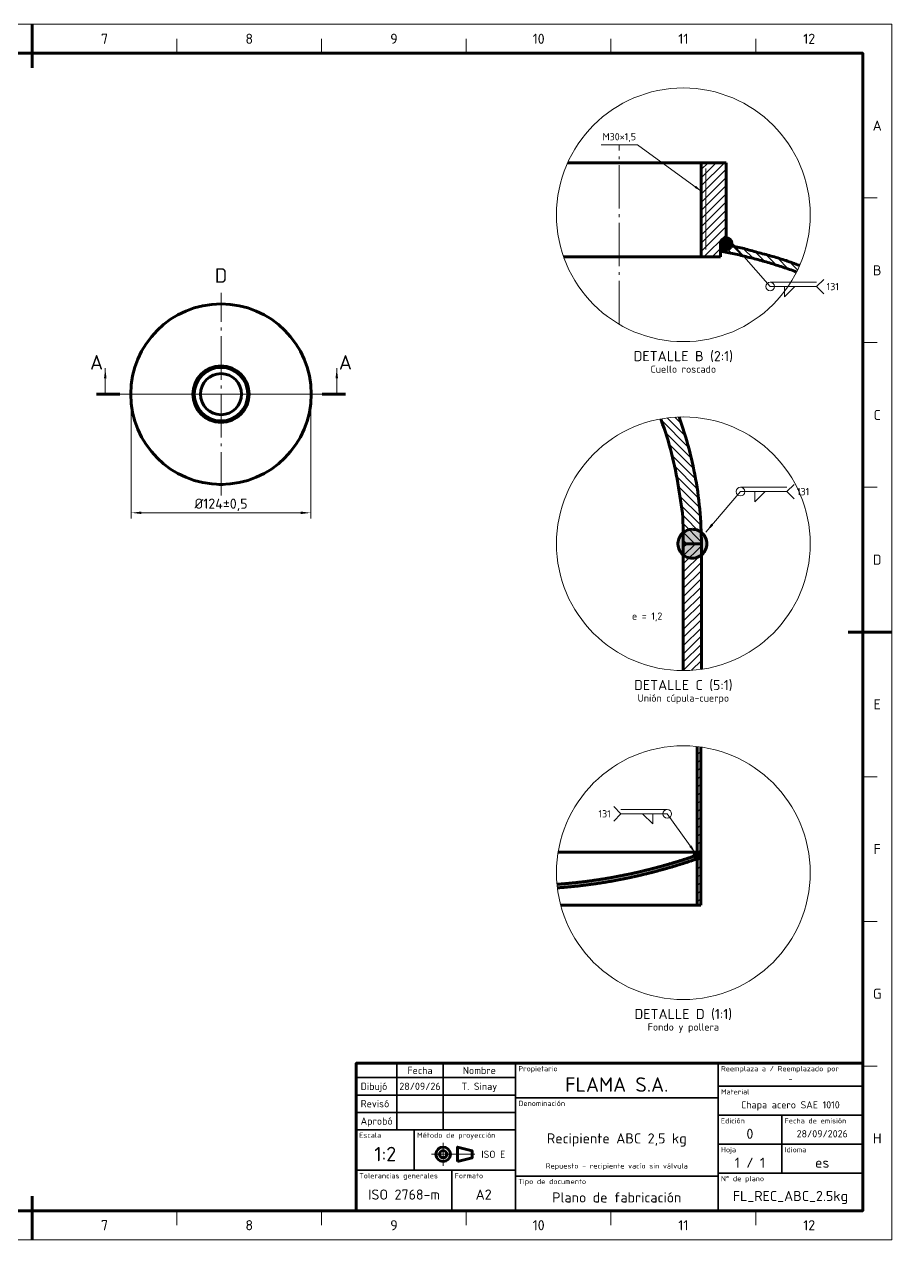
# Model space of a CAD drawing. Header units: millimetres. Extents: x 0 to 594, y 0 to 420.
# Drawn here: x 294.3 to 594, y 0 to 420 of the extents above; entities that cross this region are included whole.
import ezdxf
from ezdxf.enums import TextEntityAlignment as Align

# ---------------------------------------------------------------- set-up
doc = ezdxf.new("R2010")
doc.units = ezdxf.units.MM
doc.linetypes.add('IRAM-F-TRAZO-PUNTO', pattern=[20, 15, -2, 1, -2])
for name, color, linetype, lineweight in [('01-VISIBLE', 7, 'CONTINUOUS', 70), ('03-EJE', 1, 'IRAM-F-TRAZO-PUNTO', 18), ('04-COTA', 3, 'CONTINUOUS', 18), ('05-RAYADO', 8, 'CONTINUOUS', 18), ('06-TEXTO', 7, 'CONTINUOUS', 25), ('07-RECUADRO', 7, 'CONTINUOUS', 70), ('08-FINA', 5, 'CONTINUOUS', 18), ('10-ROTULO', 7, 'CONTINUOUS', 35), ('11-TEXTO-ROTULO', 7, 'CONTINUOUS', 25), ('12-SOLDADURA', 6, 'CONTINUOUS', 18)]:
    doc.layers.add(name, color=color, linetype=linetype, lineweight=lineweight)
doc.styles.add('ISO3098', font='isocpeur.ttf')
doc.dimstyles.new('FLAMA-IRAM', dxfattribs={"dimtxt": 3.5, "dimasz": 3.5, "dimexe": 2, "dimexo": 1.5, "dimgap": 1, "dimtad": 1, "dimdec": 1, "dimtxsty": 'ISO3098', "dimblk": 'IRAM_FLECHA', "dimblk1": 'IRAM_FLECHA', "dimblk2": 'IRAM_FLECHA', "dimcen": 2.5, "dimclrd": 3, "dimclre": 3, "dimclrt": 3, "dimazin": 3, "dimtfac": 1, "dimtmove": 0, "dimatfit": 3, "dimlwd": 18, "dimlwe": 18})

# ---------------------------------------------------------------- blocks, each defined once
blk = doc.blocks.new('IRAM_FLECHA')
blk.add_solid([(0, 0), (-1, 0.125), (-1, -0.125)])

msp = doc.modelspace()

# ---------------------------------------------------------------- hatches: boundary and pattern name
at = {"layer": '05-RAYADO'}
h = msp.add_hatch(dxfattribs=at)
h.set_pattern_fill('ANSI31', scale=0.62992)
h.paths.add_polyline_path([(534.82, 344.167), (534.82, 339.636), (528.176, 339.636), (528.176, 372.167), (536.8, 372.167), (536.8, 344.167)])
h = msp.add_hatch(color=7, dxfattribs=at)
h.dxf.hatch_style = 1
h.paths.add_polyline_path([(538.759, 343.764), (538.638, 343.378), (538.442, 343.024), (538.178, 342.717), (537.858, 342.469), (537.495, 342.291), (537.103, 342.19), (536.699, 342.169), (536.299, 342.231), (535.919, 342.371), (535.576, 342.585), (535.282, 342.864), (535.051, 343.196), (534.892, 343.568), (534.81, 343.964), (534.81, 344.369), (534.892, 344.765), (535.051, 345.137), (535.282, 345.469), (535.576, 345.748), (535.919, 345.962), (536.299, 346.103), (536.699, 346.164), (537.103, 346.144), (537.495, 346.042), (537.858, 345.864), (538.178, 345.616), (538.442, 345.309), (538.638, 344.955), (538.759, 344.569), (538.8, 344.167)])
h = msp.add_hatch(dxfattribs=at)
h.set_pattern_fill('ANSI31', scale=0.62992, angle=90)
h.paths.add_polyline_path([(535.194, 344.093), (535.588, 344.019), (535.981, 343.945), (536.375, 343.87), (536.769, 343.796), (537.162, 343.721), (537.556, 343.646), (537.949, 343.571), (538.343, 343.495), (538.736, 343.419), (539.13, 343.343), (539.523, 343.266), (539.916, 343.188), (540.309, 343.11), (540.701, 343.03), (541.094, 342.95), (541.486, 342.867), (541.877, 342.781), (542.268, 342.692), (542.657, 342.597), (543.044, 342.493), (543.428, 342.378), (543.811, 342.259), (544.194, 342.144), (544.579, 342.033), (544.965, 341.926), (545.352, 341.82), (545.738, 341.715), (546.125, 341.611), (546.512, 341.507), (546.899, 341.404), (547.287, 341.301), (547.674, 341.197), (548.061, 341.094), (548.448, 340.99), (548.835, 340.886), (549.222, 340.782), (549.608, 340.678), (549.995, 340.573), (550.382, 340.468), (550.768, 340.362), (551.154, 340.255), (551.54, 340.148), (551.926, 340.04), (552.312, 339.931), (552.697, 339.821), (553.082, 339.71), (553.467, 339.598), (553.851, 339.485), (554.235, 339.37), (554.618, 339.254), (555.001, 339.136), (555.384, 339.017), (555.766, 338.897), (556.148, 338.775), (556.529, 338.652), (556.91, 338.528), (557.29, 338.402), (557.67, 338.274), (558.05, 338.146), (558.429, 338.015), (558.807, 337.884), (559.185, 337.751), (559.563, 337.617), (559.94, 337.482), (560.317, 337.345), (560.693, 337.208), (561.069, 337.07), (561.444, 336.93), (561.82, 336.79), (562.18, 336.654), (562.073, 336.404), (561.625, 335.426), (561.153, 334.459), (561.131, 334.417), (561.074, 334.438), (560.697, 334.576), (560.32, 334.713), (559.943, 334.849), (559.565, 334.984), (559.187, 335.118), (558.809, 335.251), (558.43, 335.383), (558.051, 335.514), (557.671, 335.644), (557.292, 335.773), (556.911, 335.901), (556.531, 336.028), (556.15, 336.154), (555.769, 336.279), (555.388, 336.403), (555.006, 336.526), (554.624, 336.648), (554.242, 336.769), (553.859, 336.89), (553.476, 337.009), (553.093, 337.127), (552.709, 337.245), (552.326, 337.361), (551.942, 337.476), (551.557, 337.591), (551.173, 337.704), (550.788, 337.817), (550.402, 337.928), (550.017, 338.039), (549.631, 338.149), (549.245, 338.258), (548.859, 338.366), (548.472, 338.472), (548.085, 338.578), (547.698, 338.683), (547.311, 338.788), (546.923, 338.891), (546.536, 338.993), (546.148, 339.094), (545.759, 339.195), (545.371, 339.294), (544.982, 339.393), (544.593, 339.49), (544.204, 339.587), (543.814, 339.683), (543.425, 339.778), (543.035, 339.872), (542.645, 339.965), (542.254, 340.057), (541.864, 340.148), (541.473, 340.238), (541.082, 340.328), (540.691, 340.416), (540.299, 340.504), (539.908, 340.591), (539.516, 340.676), (539.124, 340.761), (538.732, 340.845), (538.339, 340.928), (537.947, 341.011), (537.554, 341.092), (537.161, 341.172), (536.768, 341.252), (536.375, 341.331), (535.981, 341.408), (535.588, 341.485), (535.194, 341.561), (534.8, 341.636), (534.8, 344.167)])
h = msp.add_hatch(dxfattribs=at)
h.set_pattern_fill('ANSI31', scale=0.62992, angle=90)
h.paths.add_polyline_path([(520.739, 283.714), (521.068, 282.767), (521.39, 281.819), (521.705, 280.868), (522.014, 279.915), (522.316, 278.96), (522.61, 278.003), (522.897, 277.043), (523.178, 276.082), (523.451, 275.118), (523.717, 274.152), (523.976, 273.185), (524.227, 272.215), (524.471, 271.244), (524.708, 270.27), (524.937, 269.295), (525.159, 268.319), (525.373, 267.34), (525.58, 266.36), (525.78, 265.378), (525.972, 264.395), (526.156, 263.411), (526.333, 262.425), (526.502, 261.438), (526.664, 260.449), (526.818, 259.459), (526.964, 258.468), (527.102, 257.476), (527.233, 256.483), (527.356, 255.489), (527.471, 254.494), (527.578, 253.498), (527.678, 252.502), (527.769, 251.504), (527.853, 250.506), (527.928, 249.507), (527.996, 248.508), (528.056, 247.508), (528.107, 246.508), (528.151, 245.507), (528.187, 244.506), (528.214, 243.505), (528.234, 242.503), (528.246, 241.502), (528.25, 240.5), (522, 240.5), (521.998, 241.503), (521.993, 242.505), (521.984, 243.508), (521.97, 244.511), (521.95, 245.513), (521.923, 246.515), (521.886, 247.517), (521.839, 248.519), (521.779, 249.52), (521.703, 250.519), (521.609, 251.518), (521.497, 252.514), (521.368, 253.508), (521.225, 254.501), (521.074, 255.492), (520.918, 256.482), (520.759, 257.472), (520.597, 258.462), (520.432, 259.451), (520.262, 260.439), (520.089, 261.427), (519.911, 262.414), (519.729, 263.399), (519.542, 264.384), (519.349, 265.368), (519.151, 266.351), (518.946, 267.333), (518.734, 268.313), (518.516, 269.291), (518.289, 270.268), (518.054, 271.243), (517.809, 272.215), (517.555, 273.185), (517.292, 274.153), (517.019, 275.118), (516.737, 276.08), (516.446, 277.039), (516.147, 277.996), (515.838, 278.95), (515.521, 279.901), (515.195, 280.85), (514.862, 281.795), (514.521, 282.738), (514.19, 283.629), (514.506, 283.688), (515.568, 283.859), (516.634, 284.004), (517.704, 284.122), (518.775, 284.215), (519.849, 284.281), (520.528, 284.306)])
h = msp.add_hatch(color=7, dxfattribs=at)
h.dxf.hatch_style = 1
h.paths.add_polyline_path([(530.023, 239.494), (529.72, 238.528), (529.229, 237.644), (528.57, 236.876), (527.77, 236.257), (526.862, 235.811), (525.882, 235.558), (524.872, 235.506), (523.872, 235.66), (522.923, 236.011), (522.064, 236.546), (521.331, 237.243), (520.753, 238.073), (520.354, 239.003), (520.151, 239.994), (520.151, 241.006), (520.354, 241.997), (520.753, 242.927), (521.331, 243.757), (522.064, 244.454), (522.923, 244.989), (523.872, 245.34), (524.872, 245.494), (525.882, 245.442), (526.862, 245.189), (527.77, 244.743), (528.57, 244.124), (529.229, 243.356), (529.72, 242.472), (530.023, 241.506), (530.125, 240.5)])
h = msp.add_hatch(dxfattribs=at)
h.set_pattern_fill('ANSI31', scale=0.62992)
h.paths.add_polyline_path([(528.25, 240.5), (528.25, 197.116), (527.366, 196.996), (526.296, 196.878), (525.225, 196.785), (524.151, 196.719), (523.076, 196.68), (522, 196.667), (522, 240.5)])
h = msp.add_hatch(dxfattribs=at)
h.set_pattern_fill('ANSI31', scale=0.62992)
h.paths.add_polyline_path([(528, 115.633), (526.75, 115.633), (526.75, 170.405), (527.366, 170.337), (528, 170.251)])
h = msp.add_hatch(color=7, dxfattribs=at)
h.dxf.hatch_style = 1
h.paths.add_polyline_path([(526.561, 131.568), (526.371, 131.503), (526.181, 131.438), (525.992, 131.373), (525.802, 131.308), (525.612, 131.244), (525.422, 131.179), (525.232, 131.115), (525.042, 131.051), (524.852, 130.988), (524.662, 130.924), (524.472, 130.861), (524.282, 130.797), (524.092, 130.734), (523.901, 130.672), (523.711, 130.609), (523.52, 130.547), (523.33, 130.484), (523.139, 130.422), (522.949, 130.36), (522.758, 130.299), (522.567, 130.237), (522.376, 130.176), (522.185, 130.115), (521.994, 130.054), (521.803, 129.993), (521.612, 129.932), (521.421, 129.872), (521.23, 129.812), (521.039, 129.752), (520.847, 129.692), (520.656, 129.632), (520.465, 129.573), (520.273, 129.514), (520.081, 129.455), (519.89, 129.396), (519.698, 129.337), (519.506, 129.279), (519.315, 129.22), (519.123, 129.162), (518.931, 129.104), (518.739, 129.047), (518.547, 128.989), (518.355, 128.932), (518.163, 128.875), (517.971, 128.818), (517.778, 128.761), (517.586, 128.704), (517.394, 128.648), (517.201, 128.592), (517.009, 128.536), (516.816, 128.48), (516.624, 128.425), (516.431, 128.369), (516.238, 128.314), (516.045, 128.259), (515.853, 128.204), (515.66, 128.15), (515.467, 128.095), (515.274, 128.041), (515.081, 127.987), (514.888, 127.933), (514.695, 127.88), (514.501, 127.826), (514.308, 127.773), (514.115, 127.72), (513.921, 127.667), (513.728, 127.614), (513.535, 127.562), (513.341, 127.51), (513.148, 127.458), (512.954, 127.406), (512.76, 127.354), (512.566, 127.303), (512.373, 127.251), (512.179, 127.2), (511.985, 127.15), (511.791, 127.099), (511.597, 127.049), (511.403, 126.998), (511.209, 126.948), (511.015, 126.898), (510.82, 126.849), (510.626, 126.799), (510.432, 126.75), (510.238, 126.701), (510.043, 126.652), (509.849, 126.604), (509.654, 126.555), (509.46, 126.507), (509.265, 126.459), (509.07, 126.411), (508.876, 126.364), (508.681, 126.316), (508.486, 126.269), (508.291, 126.222), (508.096, 126.175), (507.901, 126.129), (507.706, 126.082), (507.511, 126.036), (507.316, 125.99), (507.121, 125.944), (506.926, 125.899), (506.731, 125.853), (506.535, 125.808), (506.34, 125.763), (506.144, 125.718), (505.949, 125.674), (505.754, 125.63), (505.558, 125.585), (505.362, 125.542), (505.167, 125.498), (504.971, 125.454), (504.775, 125.411), (504.58, 125.368), (504.384, 125.325), (504.188, 125.282), (503.992, 125.24), (503.796, 125.198), (503.6, 125.156), (503.404, 125.114), (503.208, 125.072), (503.012, 125.031), (502.816, 124.99), (502.62, 124.949), (502.423, 124.908), (502.227, 124.867), (502.031, 124.827), (501.834, 124.787), (501.638, 124.747), (501.441, 124.707), (501.245, 124.668), (501.048, 124.628), (500.852, 124.589), (500.655, 124.55), (500.458, 124.512), (500.262, 124.473), (500.065, 124.435), (499.868, 124.397), (499.671, 124.359), (499.474, 124.321), (499.277, 124.284), (499.08, 124.247), (498.883, 124.21), (498.686, 124.173), (498.489, 124.136), (498.292, 124.1), (498.095, 124.064), (497.898, 124.028), (497.7, 123.992), (497.503, 123.957), (497.306, 123.922), (497.109, 123.887), (496.911, 123.852), (496.714, 123.817), (496.516, 123.783), (496.319, 123.749), (496.121, 123.715), (495.924, 123.681), (495.726, 123.647), (495.528, 123.614), (495.331, 123.581), (495.133, 123.548), (494.935, 123.515), (494.737, 123.483), (494.539, 123.451), (494.342, 123.419), (494.144, 123.387), (493.946, 123.355), (493.748, 123.324), (493.55, 123.293), (493.352, 123.262), (493.154, 123.231), (492.955, 123.201), (492.757, 123.17), (492.559, 123.14), (492.361, 123.11), (492.163, 123.081), (491.964, 123.051), (491.766, 123.022), (491.568, 122.993), (491.369, 122.964), (491.171, 122.936), (490.972, 122.908), (490.774, 122.88), (490.575, 122.852), (490.377, 122.824), (490.178, 122.797), (489.98, 122.769), (489.781, 122.742), (489.583, 122.716), (489.384, 122.689), (489.185, 122.663), (488.986, 122.637), (488.788, 122.611), (488.589, 122.585), (488.39, 122.56), (488.191, 122.534), (487.992, 122.509), (487.793, 122.485), (487.594, 122.46), (487.395, 122.436), (487.196, 122.412), (486.997, 122.388), (486.798, 122.364), (486.599, 122.341), (486.4, 122.317), (486.201, 122.294), (486.002, 122.272), (485.803, 122.249), (485.604, 122.227), (485.404, 122.205), (485.205, 122.183), (485.006, 122.161), (484.806, 122.14), (484.607, 122.118), (484.408, 122.097), (484.208, 122.077), (484.009, 122.056), (483.81, 122.036), (483.61, 122.016), (483.411, 121.996), (483.211, 121.976), (483.012, 121.957), (482.812, 121.937), (482.613, 121.919), (482.413, 121.9), (482.213, 121.881), (482.014, 121.863), (481.814, 121.845), (481.615, 121.827), (481.415, 121.809), (481.215, 121.792), (481.016, 121.775), (480.816, 121.758), (480.616, 121.741), (480.416, 121.725), (480.216, 121.708), (480.017, 121.692), (479.817, 121.676), (479.617, 121.661), (479.417, 121.646), (479.217, 121.63), (479.017, 121.615), (478.817, 121.601), (478.618, 121.586), (478.484, 121.577), (478.378, 122.537), (478.354, 122.818), (478.418, 122.822), (478.618, 122.836), (478.817, 122.851), (479.017, 122.865), (479.217, 122.88), (479.417, 122.896), (479.617, 122.911), (479.817, 122.926), (480.017, 122.942), (480.216, 122.958), (480.416, 122.975), (480.616, 122.991), (480.816, 123.008), (481.016, 123.025), (481.215, 123.042), (481.415, 123.059), (481.615, 123.077), (481.814, 123.095), (482.014, 123.113), (482.213, 123.131), (482.413, 123.15), (482.613, 123.169), (482.812, 123.187), (483.012, 123.207), (483.211, 123.226), (483.411, 123.246), (483.61, 123.266), (483.81, 123.286), (484.009, 123.306), (484.208, 123.327), (484.408, 123.347), (484.607, 123.368), (484.806, 123.39), (485.006, 123.411), (485.205, 123.433), (485.404, 123.455), (485.604, 123.477), (485.803, 123.499), (486.002, 123.522), (486.201, 123.544), (486.4, 123.567), (486.599, 123.591), (486.798, 123.614), (486.997, 123.638), (487.196, 123.662), (487.395, 123.686), (487.594, 123.71), (487.793, 123.735), (487.992, 123.759), (488.191, 123.784), (488.39, 123.81), (488.589, 123.835), (488.788, 123.861), (488.986, 123.887), (489.185, 123.913), (489.384, 123.939), (489.583, 123.966), (489.781, 123.992), (489.98, 124.019), (490.178, 124.047), (490.377, 124.074), (490.575, 124.102), (490.774, 124.13), (490.972, 124.158), (491.171, 124.186), (491.369, 124.214), (491.568, 124.243), (491.766, 124.272), (491.964, 124.301), (492.163, 124.331), (492.361, 124.36), (492.559, 124.39), (492.757, 124.42), (492.955, 124.451), (493.154, 124.481), (493.352, 124.512), (493.55, 124.543), (493.748, 124.574), (493.946, 124.605), (494.144, 124.637), (494.342, 124.669), (494.539, 124.701), (494.737, 124.733), (494.935, 124.765), (495.133, 124.798), (495.331, 124.831), (495.528, 124.864), (495.726, 124.897), (495.924, 124.931), (496.121, 124.965), (496.319, 124.999), (496.516, 125.033), (496.714, 125.067), (496.911, 125.102), (497.109, 125.137), (497.306, 125.172), (497.503, 125.207), (497.7, 125.242), (497.898, 125.278), (498.095, 125.314), (498.292, 125.35), (498.489, 125.386), (498.686, 125.423), (498.883, 125.46), (499.08, 125.497), (499.277, 125.534), (499.474, 125.571), (499.671, 125.609), (499.868, 125.647), (500.065, 125.685), (500.262, 125.723), (500.458, 125.762), (500.655, 125.8), (500.852, 125.839), (501.048, 125.878), (501.245, 125.918), (501.441, 125.957), (501.638, 125.997), (501.834, 126.037), (502.031, 126.077), (502.227, 126.117), (502.423, 126.158), (502.62, 126.199), (502.816, 126.24), (503.012, 126.281), (503.208, 126.322), (503.404, 126.364), (503.6, 126.406), (503.796, 126.448), (503.992, 126.49), (504.188, 126.532), (504.384, 126.575), (504.58, 126.618), (504.775, 126.661), (504.971, 126.704), (505.167, 126.748), (505.362, 126.792), (505.558, 126.835), (505.754, 126.88), (505.949, 126.924), (506.144, 126.968), (506.34, 127.013), (506.535, 127.058), (506.731, 127.103), (506.926, 127.149), (507.121, 127.194), (507.316, 127.24), (507.511, 127.286), (507.706, 127.332), (507.901, 127.379), (508.096, 127.425), (508.291, 127.472), (508.486, 127.519), (508.681, 127.566), (508.876, 127.614), (509.07, 127.661), (509.265, 127.709), (509.46, 127.757), (509.654, 127.805), (509.849, 127.854), (510.043, 127.902), (510.238, 127.951), (510.432, 128), (510.626, 128.049), (510.82, 128.099), (511.015, 128.148), (511.209, 128.198), (511.403, 128.248), (511.597, 128.299), (511.791, 128.349), (511.985, 128.4), (512.179, 128.45), (512.373, 128.501), (512.566, 128.553), (512.76, 128.604), (512.954, 128.656), (513.148, 128.708), (513.341, 128.76), (513.535, 128.812), (513.728, 128.864), (513.921, 128.917), (514.115, 128.97), (514.308, 129.023), (514.501, 129.076), (514.695, 129.13), (514.888, 129.183), (515.081, 129.237), (515.274, 129.291), (515.467, 129.345), (515.66, 129.4), (515.853, 129.454), (516.045, 129.509), (516.238, 129.564), (516.431, 129.619), (516.624, 129.675), (516.816, 129.73), (517.009, 129.786), (517.201, 129.842), (517.394, 129.898), (517.586, 129.954), (517.778, 130.011), (517.971, 130.068), (518.163, 130.125), (518.355, 130.182), (518.547, 130.239), (518.739, 130.297), (518.931, 130.354), (519.123, 130.412), (519.315, 130.47), (519.506, 130.529), (519.698, 130.587), (519.89, 130.646), (520.081, 130.705), (520.273, 130.764), (520.465, 130.823), (520.656, 130.882), (520.847, 130.942), (521.039, 131.002), (521.23, 131.062), (521.421, 131.122), (521.612, 131.182), (521.803, 131.243), (521.994, 131.304), (522.185, 131.365), (522.376, 131.426), (522.567, 131.487), (522.758, 131.549), (522.949, 131.61), (523.139, 131.672), (523.33, 131.734), (523.52, 131.797), (523.711, 131.859), (523.901, 131.922), (524.092, 131.984), (524.282, 132.047), (524.472, 132.111), (524.662, 132.174), (524.852, 132.238), (525.042, 132.301), (525.232, 132.365), (525.422, 132.429), (525.612, 132.494), (525.802, 132.558), (525.992, 132.623), (526.181, 132.688), (526.371, 132.753), (526.561, 132.818), (526.75, 132.883), (526.75, 131.633)])
h = msp.add_hatch(color=7, dxfattribs=at)
h.dxf.hatch_style = 1
h.paths.add_polyline_path([(527.73, 132.682), (527.669, 132.489), (527.571, 132.312), (527.439, 132.159), (527.279, 132.035), (527.097, 131.946), (526.901, 131.895), (526.699, 131.885), (526.499, 131.915), (526.31, 131.986), (526.138, 132.093), (525.991, 132.232), (525.876, 132.398), (525.796, 132.584), (525.755, 132.782), (525.755, 132.985), (525.796, 133.183), (525.876, 133.369), (525.991, 133.535), (526.138, 133.674), (526.31, 133.781), (526.499, 133.851), (526.699, 133.882), (526.901, 133.872), (527.097, 133.821), (527.279, 133.732), (527.439, 133.608), (527.571, 133.455), (527.669, 133.278), (527.73, 133.085), (527.75, 132.883)])
at = {"layer": '08-FINA'}
h = msp.add_hatch(color=7, dxfattribs=at)
h.dxf.hatch_style = 1
h.paths.add_polyline_path([(528.176, 362.367), (526.389, 364.161), (525.919, 363.514)])
h = msp.add_hatch(color=7, dxfattribs=at)
h.dxf.hatch_style = 1
h.paths.add_polyline_path([(538, 345.367), (539.976, 342.445), (540.634, 343.021)])
h = msp.add_hatch(color=7, dxfattribs=at)
h.dxf.hatch_style = 1
h.paths.add_polyline_path([(322.25, 301.189), (321.812, 297.689), (322.688, 297.689)])
h = msp.add_hatch(color=7, dxfattribs=at)
h.dxf.hatch_style = 1
h.paths.add_polyline_path([(402.25, 301.189), (401.812, 297.689), (402.688, 297.689)])
h = msp.add_hatch(color=7, dxfattribs=at)
h.dxf.hatch_style = 1
h.paths.add_polyline_path([(529.75, 244.5), (532.36, 246.873), (531.696, 247.442)])
h = msp.add_hatch(color=7, dxfattribs=at)
h.dxf.hatch_style = 1
h.paths.add_polyline_path([(526.45, 133.183), (524.772, 136.286), (524.06, 135.777)])

# ---------------------------------------------------------------- linework, layer by layer
at = {"layer": '01-VISIBLE'}
for p, q in [((361.5, 261.001), (361.5, 261.01)), ((361.5, 261.001), (363, 261.001)), ((363, 261.001), (363, 261.01))]:
    msp.add_line(p, q, dxfattribs=at)
for points in [[(528.176, 372.167), (527.572, 372.167), (526.969, 372.167), (526.365, 372.167), (525.761, 372.167), (525.157, 372.167), (524.554, 372.167), (523.95, 372.167), (523.346, 372.167), (522.742, 372.167), (522.139, 372.167), (521.535, 372.167), (520.931, 372.167), (520.327, 372.167), (519.724, 372.167), (519.12, 372.167), (518.516, 372.167), (517.912, 372.167), (517.309, 372.167), (516.705, 372.167), (516.101, 372.167), (515.497, 372.167), (514.894, 372.167), (514.29, 372.167), (513.686, 372.167), (513.082, 372.167), (512.479, 372.167), (511.875, 372.167), (511.271, 372.167), (510.667, 372.167), (510.064, 372.167), (509.46, 372.167), (508.856, 372.167), (508.252, 372.167), (507.649, 372.167), (507.045, 372.167), (506.441, 372.167), (505.837, 372.167), (505.234, 372.167), (504.63, 372.167), (504.026, 372.167), (503.422, 372.167), (502.819, 372.167), (502.215, 372.167), (501.611, 372.167), (501.007, 372.167), (500.404, 372.167), (499.8, 372.167), (499.196, 372.167), (498.593, 372.167), (497.989, 372.167), (497.385, 372.167), (496.781, 372.167), (496.178, 372.167), (495.574, 372.167), (494.97, 372.167), (494.366, 372.167), (493.763, 372.167), (493.159, 372.167), (492.555, 372.167), (491.951, 372.167), (491.348, 372.167), (490.744, 372.167), (490.14, 372.167), (489.536, 372.167), (488.933, 372.167), (488.329, 372.167), (487.725, 372.167), (487.121, 372.167), (486.518, 372.167), (485.914, 372.167), (485.31, 372.167), (484.706, 372.167), (484.103, 372.167), (483.499, 372.167), (482.895, 372.167), (482.291, 372.167), (482.036, 372.167)], [(536.8, 372.167), (528.176, 372.167)], [(528.176, 372.167), (528.176, 339.636)], [(536.8, 344.167), (536.8, 372.167)], [(536.8, 346.167), (536.598, 346.156), (536.397, 346.126), (536.201, 346.075), (536.011, 346.005), (535.829, 345.915), (535.657, 345.808), (535.497, 345.684), (535.35, 345.545), (535.218, 345.391), (535.103, 345.225), (535.004, 345.047), (534.924, 344.861), (534.864, 344.668), (534.823, 344.47), (534.803, 344.268), (534.803, 344.065), (534.823, 343.864), (534.864, 343.665), (534.924, 343.472), (535.004, 343.286), (535.103, 343.109), (535.218, 342.942), (535.35, 342.789), (535.497, 342.649), (535.657, 342.525), (535.829, 342.418), (536.011, 342.329), (536.201, 342.258), (536.397, 342.208), (536.598, 342.177), (536.8, 342.167)], [(538.8, 344.167), (538.789, 344.376), (538.756, 344.582), (538.702, 344.785), (538.627, 344.98), (538.532, 345.167), (538.418, 345.342), (538.286, 345.505), (538.138, 345.653), (537.976, 345.785), (537.8, 345.899), (537.613, 345.994), (537.418, 346.069), (537.216, 346.123), (537.009, 346.156), (536.8, 346.167)], [(562.18, 336.654), (562.007, 336.72), (561.444, 336.93), (560.881, 337.139), (560.317, 337.345), (559.751, 337.55), (559.185, 337.751), (558.618, 337.95), (558.05, 338.146), (557.48, 338.338), (556.91, 338.528), (556.339, 338.714), (555.766, 338.897), (555.193, 339.077), (554.618, 339.254), (554.043, 339.427), (553.467, 339.598), (552.89, 339.766), (552.312, 339.931), (551.733, 340.094), (551.154, 340.255), (550.575, 340.415), (549.995, 340.573), (549.415, 340.73), (548.835, 340.886), (548.254, 341.042), (547.674, 341.197), (547.093, 341.352), (546.512, 341.507), (545.932, 341.663), (545.352, 341.82), (544.772, 341.979), (544.194, 342.144), (543.619, 342.319), (543.044, 342.493), (542.463, 342.646), (541.877, 342.781), (541.29, 342.908), (540.701, 343.03), (540.112, 343.149), (539.523, 343.266), (538.933, 343.381), (538.343, 343.495), (537.753, 343.608), (537.162, 343.721), (536.572, 343.833), (535.981, 343.945), (535.391, 344.056), (534.8, 344.167)], [(534.8, 344.167), (534.8, 341.636)], [(534.8, 341.636), (535.392, 341.523), (535.983, 341.408), (536.574, 341.291), (537.165, 341.172), (537.755, 341.05), (538.345, 340.927), (538.935, 340.802), (539.524, 340.675), (540.112, 340.546), (540.7, 340.414), (541.288, 340.281), (541.875, 340.145), (542.462, 340.008), (543.048, 339.869), (543.634, 339.727), (544.219, 339.583), (544.804, 339.438), (545.388, 339.29), (545.972, 339.14), (546.555, 338.988), (547.137, 338.834), (547.719, 338.678), (548.301, 338.52), (548.882, 338.359), (549.462, 338.197), (550.042, 338.032), (550.621, 337.865), (551.199, 337.697), (551.777, 337.525), (552.354, 337.352), (552.931, 337.177), (553.506, 337), (554.082, 336.82), (554.656, 336.638), (555.23, 336.454), (555.803, 336.268), (556.375, 336.079), (556.947, 335.889), (557.518, 335.696), (558.088, 335.501), (558.657, 335.304), (559.226, 335.104), (559.794, 334.902), (560.361, 334.698), (560.927, 334.492), (561.131, 334.417)], [(534.82, 339.636), (534.82, 344.167)], [(536.8, 344.167), (534.82, 344.167)], [(536.8, 342.167), (537.009, 342.178), (537.216, 342.21), (537.418, 342.265), (537.613, 342.34), (537.8, 342.435), (537.976, 342.549), (538.138, 342.68), (538.286, 342.828), (538.418, 342.991), (538.532, 343.167), (538.627, 343.353), (538.702, 343.549), (538.756, 343.751), (538.789, 343.958), (538.8, 344.167)], [(528.176, 339.636), (527.572, 339.636), (526.969, 339.636), (526.365, 339.636), (525.761, 339.636), (525.157, 339.636), (524.554, 339.636), (523.95, 339.636), (523.346, 339.636), (522.742, 339.636), (522.139, 339.636), (521.535, 339.636), (520.931, 339.636), (520.327, 339.636), (519.724, 339.636), (519.12, 339.636), (518.516, 339.636), (517.912, 339.636), (517.309, 339.636), (516.705, 339.636), (516.101, 339.636), (515.497, 339.636), (514.894, 339.636), (514.29, 339.636), (513.686, 339.636), (513.082, 339.636), (512.479, 339.636), (511.875, 339.636), (511.271, 339.636), (510.667, 339.636), (510.064, 339.636), (509.46, 339.636), (508.856, 339.636), (508.252, 339.636), (507.649, 339.636), (507.045, 339.636), (506.441, 339.636), (505.837, 339.636), (505.234, 339.636), (504.63, 339.636), (504.026, 339.636), (503.422, 339.636), (502.819, 339.636), (502.215, 339.636), (501.611, 339.636), (501.007, 339.636), (500.404, 339.636), (499.8, 339.636), (499.196, 339.636), (498.593, 339.636), (497.989, 339.636), (497.385, 339.636), (496.781, 339.636), (496.178, 339.636), (495.574, 339.636), (494.97, 339.636), (494.366, 339.636), (493.763, 339.636), (493.159, 339.636), (492.555, 339.636), (491.951, 339.636), (491.348, 339.636), (490.744, 339.636), (490.14, 339.636), (489.536, 339.636), (488.933, 339.636), (488.329, 339.636), (487.725, 339.636), (487.121, 339.636), (486.518, 339.636), (485.914, 339.636), (485.31, 339.636), (484.706, 339.636), (484.103, 339.636), (483.499, 339.636), (482.895, 339.636), (482.291, 339.636), (481.688, 339.636), (481.084, 339.636), (480.648, 339.636)], [(534.82, 339.636), (528.176, 339.636)], [(514.189, 283.629), (514.322, 283.276), (514.838, 281.86), (515.337, 280.439), (515.818, 279.011), (516.279, 277.577), (516.72, 276.137), (517.141, 274.69), (517.541, 273.238), (517.92, 271.78), (518.278, 270.316), (518.616, 268.848), (518.937, 267.376), (519.242, 265.901), (519.534, 264.423), (519.814, 262.943), (520.083, 261.461), (520.342, 259.977), (520.592, 258.491), (520.835, 257.004), (521.07, 255.516), (521.295, 254.027), (521.495, 252.534), (521.657, 251.036), (521.778, 249.534), (521.864, 248.03), (521.922, 246.525), (521.961, 245.019), (521.984, 243.513), (521.996, 242.006), (522, 240.5)], [(528.25, 240.5), (528.241, 242.002), (528.214, 243.505), (528.17, 245.006), (528.107, 246.508), (528.027, 248.008), (527.928, 249.507), (527.812, 251.005), (527.678, 252.502), (527.526, 253.996), (527.356, 255.489), (527.169, 256.98), (526.964, 258.468), (526.742, 259.954), (526.502, 261.438), (526.245, 262.918), (525.972, 264.395), (525.681, 265.869), (525.373, 267.34), (525.049, 268.807), (524.708, 270.27), (524.35, 271.73), (523.976, 273.185), (523.585, 274.635), (523.178, 276.082), (522.755, 277.523), (522.316, 278.96), (521.861, 280.392), (521.39, 281.819), (520.904, 283.241), (520.527, 284.306)], [(525.125, 245.5), (524.619, 245.474), (524.119, 245.398), (523.628, 245.271), (523.153, 245.095), (522.698, 244.872), (522.269, 244.604), (521.868, 244.294), (521.501, 243.945), (521.171, 243.561), (520.882, 243.145), (520.636, 242.702), (520.436, 242.237), (520.285, 241.753), (520.183, 241.257), (520.131, 240.753), (520.131, 240.247), (520.183, 239.743), (520.285, 239.247), (520.436, 238.763), (520.636, 238.298), (520.882, 237.855), (521.171, 237.439), (521.501, 237.055), (521.868, 236.706), (522.269, 236.396), (522.698, 236.128), (523.153, 235.905), (523.628, 235.729), (524.119, 235.602), (524.619, 235.526), (525.125, 235.5)], [(530.125, 240.5), (530.098, 241.023), (530.016, 241.54), (529.88, 242.045), (529.693, 242.534), (529.455, 243), (529.17, 243.439), (528.841, 243.846), (528.471, 244.216), (528.064, 244.545), (527.625, 244.83), (527.159, 245.068), (526.67, 245.255), (526.165, 245.391), (525.648, 245.473), (525.125, 245.5)], [(528.25, 240.5), (522, 240.5)], [(522, 196.667), (522, 240.5)], [(522, 240.5), (528.25, 240.5)], [(525.125, 235.5), (525.648, 235.527), (526.165, 235.609), (526.67, 235.745), (527.159, 235.932), (527.625, 236.17), (528.064, 236.455), (528.471, 236.784), (528.841, 237.154), (529.17, 237.561), (529.455, 238), (529.693, 238.466), (529.88, 238.955), (530.016, 239.46), (530.098, 239.977), (530.125, 240.5)], [(528.25, 197.116), (528.25, 240.5)], [(526.75, 115.633), (526.75, 170.405)], [(528, 115.633), (528, 170.251)], [(526.75, 132.883), (526.466, 132.785), (526.181, 132.688), (525.897, 132.59), (525.612, 132.494), (525.327, 132.397), (525.042, 132.301), (524.757, 132.206), (524.472, 132.111), (524.187, 132.016), (523.901, 131.922), (523.616, 131.828), (523.33, 131.734), (523.044, 131.641), (522.758, 131.549), (522.472, 131.456), (522.185, 131.365), (521.899, 131.273), (521.612, 131.182), (521.326, 131.092), (521.039, 131.002), (520.752, 130.912), (520.465, 130.823), (520.177, 130.734), (519.89, 130.646), (519.602, 130.558), (519.315, 130.47), (519.027, 130.383), (518.739, 130.297), (518.451, 130.21), (518.163, 130.125), (517.874, 130.039), (517.586, 129.954), (517.297, 129.87), (517.009, 129.786), (516.72, 129.702), (516.431, 129.619), (516.142, 129.536), (515.853, 129.454), (515.563, 129.372), (515.274, 129.291), (514.984, 129.21), (514.695, 129.13), (514.405, 129.049), (514.115, 128.97), (513.825, 128.891), (513.535, 128.812), (513.244, 128.734), (512.954, 128.656), (512.663, 128.578), (512.373, 128.501), (512.082, 128.425), (511.791, 128.349), (511.5, 128.273), (511.209, 128.198), (510.918, 128.124), (510.626, 128.049), (510.335, 127.976), (510.043, 127.902), (509.751, 127.829), (509.46, 127.757), (509.168, 127.685), (508.876, 127.614), (508.583, 127.542), (508.291, 127.472), (507.999, 127.402), (507.706, 127.332), (507.414, 127.263), (507.121, 127.194), (506.828, 127.126), (506.535, 127.058), (506.242, 126.991), (505.949, 126.924), (505.656, 126.857), (505.362, 126.792), (505.069, 126.726), (504.775, 126.661), (504.482, 126.596), (504.188, 126.532), (503.894, 126.469), (503.6, 126.406), (503.306, 126.343), (503.012, 126.281), (502.718, 126.219), (502.423, 126.158), (502.129, 126.097), (501.834, 126.037), (501.54, 125.977), (501.245, 125.918), (500.95, 125.859), (500.655, 125.8), (500.36, 125.742), (500.065, 125.685), (499.77, 125.628), (499.474, 125.571), (499.179, 125.515), (498.883, 125.46), (498.588, 125.405), (498.292, 125.35), (497.996, 125.296), (497.7, 125.242), (497.405, 125.189), (497.109, 125.137), (496.812, 125.084), (496.516, 125.033), (496.22, 124.982), (495.924, 124.931), (495.627, 124.881), (495.331, 124.831), (495.034, 124.782), (494.737, 124.733), (494.44, 124.685), (494.144, 124.637), (493.847, 124.59), (493.55, 124.543), (493.253, 124.496), (492.955, 124.451), (492.658, 124.405), (492.361, 124.36), (492.064, 124.316), (491.766, 124.272), (491.469, 124.229), (491.171, 124.186), (490.873, 124.144), (490.575, 124.102), (490.278, 124.06), (489.98, 124.019), (489.682, 123.979), (489.384, 123.939), (489.086, 123.9), (488.788, 123.861), (488.489, 123.822), (488.191, 123.784), (487.893, 123.747), (487.594, 123.71), (487.296, 123.674), (486.997, 123.638), (486.699, 123.602), (486.4, 123.567), (486.101, 123.533), (485.803, 123.499), (485.504, 123.466), (485.205, 123.433), (484.906, 123.4), (484.607, 123.368), (484.308, 123.337), (484.009, 123.306), (483.71, 123.276), (483.411, 123.246), (483.111, 123.216), (482.812, 123.187), (482.513, 123.159), (482.213, 123.131), (481.914, 123.104), (481.615, 123.077), (481.315, 123.051), (481.016, 123.025), (480.716, 122.999), (480.416, 122.975), (480.117, 122.95), (479.817, 122.926), (479.517, 122.903), (479.217, 122.88), (478.917, 122.858), (478.618, 122.836), (478.354, 122.818)], [(478.484, 121.577), (478.618, 121.586), (478.917, 121.608), (479.217, 121.63), (479.517, 121.653), (479.817, 121.676), (480.117, 121.7), (480.416, 121.725), (480.716, 121.749), (481.016, 121.775), (481.315, 121.801), (481.615, 121.827), (481.914, 121.854), (482.213, 121.881), (482.513, 121.909), (482.812, 121.937), (483.111, 121.966), (483.411, 121.996), (483.71, 122.026), (484.009, 122.056), (484.308, 122.087), (484.607, 122.118), (484.906, 122.15), (485.205, 122.183), (485.504, 122.216), (485.803, 122.249), (486.101, 122.283), (486.4, 122.317), (486.699, 122.352), (486.997, 122.388), (487.296, 122.424), (487.594, 122.46), (487.893, 122.497), (488.191, 122.534), (488.489, 122.572), (488.788, 122.611), (489.086, 122.65), (489.384, 122.689), (489.682, 122.729), (489.98, 122.769), (490.278, 122.81), (490.575, 122.852), (490.873, 122.894), (491.171, 122.936), (491.469, 122.979), (491.766, 123.022), (492.064, 123.066), (492.361, 123.11), (492.658, 123.155), (492.955, 123.201), (493.253, 123.246), (493.55, 123.293), (493.847, 123.34), (494.144, 123.387), (494.44, 123.435), (494.737, 123.483), (495.034, 123.532), (495.331, 123.581), (495.627, 123.631), (495.924, 123.681), (496.22, 123.732), (496.516, 123.783), (496.812, 123.834), (497.109, 123.887), (497.405, 123.939), (497.7, 123.992), (497.996, 124.046), (498.292, 124.1), (498.588, 124.155), (498.883, 124.21), (499.179, 124.265), (499.474, 124.321), (499.77, 124.378), (500.065, 124.435), (500.36, 124.492), (500.655, 124.55), (500.95, 124.609), (501.245, 124.668), (501.54, 124.727), (501.834, 124.787), (502.129, 124.847), (502.423, 124.908), (502.718, 124.969), (503.012, 125.031), (503.306, 125.093), (503.6, 125.156), (503.894, 125.219), (504.188, 125.282), (504.482, 125.346), (504.775, 125.411), (505.069, 125.476), (505.362, 125.542), (505.656, 125.607), (505.949, 125.674), (506.242, 125.741), (506.535, 125.808), (506.828, 125.876), (507.121, 125.944), (507.414, 126.013), (507.706, 126.082), (507.999, 126.152), (508.291, 126.222), (508.583, 126.292), (508.876, 126.364), (509.168, 126.435), (509.46, 126.507), (509.751, 126.579), (510.043, 126.652), (510.335, 126.726), (510.626, 126.799), (510.918, 126.874), (511.209, 126.948), (511.5, 127.023), (511.791, 127.099), (512.082, 127.175), (512.373, 127.251), (512.663, 127.328), (512.954, 127.406), (513.244, 127.484), (513.535, 127.562), (513.825, 127.641), (514.115, 127.72), (514.405, 127.799), (514.695, 127.88), (514.984, 127.96), (515.274, 128.041), (515.563, 128.122), (515.853, 128.204), (516.142, 128.286), (516.431, 128.369), (516.72, 128.452), (517.009, 128.536), (517.297, 128.62), (517.586, 128.704), (517.874, 128.789), (518.163, 128.875), (518.451, 128.96), (518.739, 129.047), (519.027, 129.133), (519.315, 129.22), (519.602, 129.308), (519.89, 129.396), (520.177, 129.484), (520.465, 129.573), (520.752, 129.662), (521.039, 129.752), (521.326, 129.842), (521.612, 129.932), (521.899, 130.023), (522.185, 130.115), (522.472, 130.206), (522.758, 130.299), (523.044, 130.391), (523.33, 130.484), (523.616, 130.578), (523.901, 130.672), (524.187, 130.766), (524.472, 130.861), (524.757, 130.956), (525.042, 131.051), (525.327, 131.147), (525.612, 131.244), (525.897, 131.34), (526.181, 131.438), (526.466, 131.535), (526.75, 131.633)], [(526.75, 133.883), (526.446, 133.883), (526.143, 133.883), (525.839, 133.883), (525.535, 133.883), (525.231, 133.883), (524.928, 133.883), (524.624, 133.883), (524.32, 133.883), (524.017, 133.883), (523.713, 133.883), (523.409, 133.883), (523.105, 133.883), (522.801, 133.883), (522.498, 133.883), (522.194, 133.883), (521.89, 133.883), (521.586, 133.883), (521.283, 133.883), (520.979, 133.883), (520.675, 133.883), (520.371, 133.883), (520.068, 133.883), (519.764, 133.883), (519.46, 133.883), (519.156, 133.883), (518.853, 133.883), (518.549, 133.883), (518.245, 133.883), (517.941, 133.883), (517.638, 133.883), (517.334, 133.883), (517.03, 133.883), (516.726, 133.883), (516.423, 133.883), (516.119, 133.883), (515.815, 133.883), (515.511, 133.883), (515.207, 133.883), (514.904, 133.883), (514.6, 133.883), (514.296, 133.883), (513.992, 133.883), (513.689, 133.883), (513.385, 133.883), (513.081, 133.883), (512.778, 133.883), (512.474, 133.883), (512.17, 133.883), (511.866, 133.883), (511.562, 133.883), (511.259, 133.883), (510.955, 133.883), (510.651, 133.883), (510.347, 133.883), (510.044, 133.883), (509.74, 133.883), (509.436, 133.883), (509.132, 133.883), (508.829, 133.883), (508.525, 133.883), (508.221, 133.883), (507.918, 133.883), (507.614, 133.883), (507.31, 133.883), (507.006, 133.883), (506.702, 133.883), (506.399, 133.883), (506.095, 133.883), (505.791, 133.883), (505.488, 133.883), (505.184, 133.883), (504.88, 133.883), (504.576, 133.883), (504.272, 133.883), (503.969, 133.883), (503.665, 133.883), (503.361, 133.883), (503.058, 133.883), (502.754, 133.883), (502.45, 133.883), (502.146, 133.883), (501.842, 133.883), (501.539, 133.883), (501.235, 133.883), (500.931, 133.883), (500.627, 133.883), (500.324, 133.883), (500.02, 133.883), (499.716, 133.883), (499.413, 133.883), (499.109, 133.883), (498.805, 133.883), (498.501, 133.883), (498.197, 133.883), (497.894, 133.883), (497.59, 133.883), (497.286, 133.883), (496.982, 133.883), (496.679, 133.883), (496.375, 133.883), (496.071, 133.883), (495.767, 133.883), (495.464, 133.883), (495.16, 133.883), (494.856, 133.883), (494.553, 133.883), (494.249, 133.883), (493.945, 133.883), (493.641, 133.883), (493.337, 133.883), (493.034, 133.883), (492.73, 133.883), (492.426, 133.883), (492.123, 133.883), (491.819, 133.883), (491.515, 133.883), (491.211, 133.883), (490.907, 133.883), (490.604, 133.883), (490.3, 133.883), (489.996, 133.883), (489.692, 133.883), (489.389, 133.883), (489.085, 133.883), (488.781, 133.883), (488.477, 133.883), (488.174, 133.883), (487.87, 133.883), (487.566, 133.883), (487.262, 133.883), (486.959, 133.883), (486.655, 133.883), (486.351, 133.883), (486.048, 133.883), (485.744, 133.883), (485.44, 133.883), (485.136, 133.883), (484.832, 133.883), (484.529, 133.883), (484.225, 133.883), (483.921, 133.883), (483.618, 133.883), (483.314, 133.883), (483.01, 133.883), (482.706, 133.883), (482.402, 133.883), (482.099, 133.883), (481.795, 133.883), (481.491, 133.883), (481.188, 133.883), (480.884, 133.883), (480.58, 133.883), (480.276, 133.883), (479.972, 133.883), (479.669, 133.883), (479.365, 133.883), (479.061, 133.883), (478.757, 133.883), (478.741, 133.883)], [(526.75, 133.883), (526.649, 133.878), (526.549, 133.863), (526.451, 133.837), (526.356, 133.802), (526.265, 133.758), (526.179, 133.704), (526.099, 133.642), (526.025, 133.572), (525.959, 133.495), (525.901, 133.412), (525.852, 133.324), (525.812, 133.231), (525.782, 133.134), (525.762, 133.035), (525.751, 132.934), (525.751, 132.833), (525.762, 132.732), (525.782, 132.633), (525.812, 132.536), (525.852, 132.443), (525.901, 132.354), (525.959, 132.271), (526.025, 132.194), (526.099, 132.125), (526.179, 132.063), (526.265, 132.009), (526.356, 131.964), (526.451, 131.929), (526.549, 131.904), (526.649, 131.888), (526.75, 131.883)], [(527.75, 132.883), (527.745, 132.988), (527.728, 133.091), (527.701, 133.192), (527.664, 133.29), (527.616, 133.383), (527.559, 133.471), (527.493, 133.552), (527.419, 133.626), (527.338, 133.692), (527.25, 133.749), (527.157, 133.797), (527.059, 133.834), (526.958, 133.861), (526.855, 133.878), (526.75, 133.883)], [(526.75, 131.633), (526.75, 132.883)], [(526.75, 131.883), (526.855, 131.889), (526.958, 131.905), (527.059, 131.932), (527.157, 131.97), (527.25, 132.017), (527.338, 132.074), (527.419, 132.14), (527.493, 132.214), (527.559, 132.296), (527.616, 132.383), (527.664, 132.477), (527.701, 132.574), (527.728, 132.675), (527.745, 132.779), (527.75, 132.883)], [(526.75, 115.633), (526.446, 115.633), (526.143, 115.633), (525.839, 115.633), (525.535, 115.633), (525.231, 115.633), (524.928, 115.633), (524.624, 115.633), (524.32, 115.633), (524.016, 115.633), (523.712, 115.633), (523.409, 115.633), (523.105, 115.633), (522.801, 115.633), (522.497, 115.633), (522.194, 115.633), (521.89, 115.633), (521.586, 115.633), (521.283, 115.633), (520.979, 115.633), (520.675, 115.633), (520.371, 115.633), (520.067, 115.633), (519.764, 115.633), (519.46, 115.633), (519.156, 115.633), (518.852, 115.633), (518.549, 115.633), (518.245, 115.633), (517.941, 115.633), (517.638, 115.633), (517.334, 115.633), (517.03, 115.633), (516.726, 115.633), (516.423, 115.633), (516.119, 115.633), (515.815, 115.633), (515.511, 115.633), (515.207, 115.633), (514.904, 115.633), (514.6, 115.633), (514.296, 115.633), (513.992, 115.633), (513.689, 115.633), (513.385, 115.633), (513.081, 115.633), (512.778, 115.633), (512.474, 115.633), (512.17, 115.633), (511.866, 115.633), (511.562, 115.633), (511.259, 115.633), (510.955, 115.633), (510.651, 115.633), (510.347, 115.633), (510.044, 115.633), (509.74, 115.633), (509.436, 115.633), (509.132, 115.633), (508.829, 115.633), (508.525, 115.633), (508.221, 115.633), (507.918, 115.633), (507.614, 115.633), (507.31, 115.633), (507.006, 115.633), (506.702, 115.633), (506.399, 115.633), (506.095, 115.633), (505.791, 115.633), (505.488, 115.633), (505.184, 115.633), (504.88, 115.633), (504.576, 115.633), (504.272, 115.633), (503.969, 115.633), (503.665, 115.633), (503.361, 115.633), (503.058, 115.633), (502.754, 115.633), (502.45, 115.633), (502.146, 115.633), (501.842, 115.633), (501.539, 115.633), (501.235, 115.633), (500.931, 115.633), (500.627, 115.633), (500.324, 115.633), (500.02, 115.633), (499.716, 115.633), (499.413, 115.633), (499.109, 115.633), (498.805, 115.633), (498.501, 115.633), (498.197, 115.633), (497.894, 115.633), (497.59, 115.633), (497.286, 115.633), (496.982, 115.633), (496.679, 115.633), (496.375, 115.633), (496.071, 115.633), (495.767, 115.633), (495.464, 115.633), (495.16, 115.633), (494.856, 115.633), (494.553, 115.633), (494.249, 115.633), (493.945, 115.633), (493.641, 115.633), (493.337, 115.633), (493.034, 115.633), (492.73, 115.633), (492.426, 115.633), (492.123, 115.633), (491.819, 115.633), (491.515, 115.633), (491.211, 115.633), (490.907, 115.633), (490.604, 115.633), (490.3, 115.633), (489.996, 115.633), (489.692, 115.633), (489.389, 115.633), (489.085, 115.633), (488.781, 115.633), (488.477, 115.633), (488.174, 115.633), (487.87, 115.633), (487.566, 115.633), (487.262, 115.633), (486.959, 115.633), (486.655, 115.633), (486.351, 115.633), (486.048, 115.633), (485.744, 115.633), (485.44, 115.633), (485.136, 115.633), (484.832, 115.633), (484.529, 115.633), (484.225, 115.633), (483.921, 115.633), (483.618, 115.633), (483.314, 115.633), (483.01, 115.633), (482.706, 115.633), (482.402, 115.633), (482.099, 115.633), (481.795, 115.633), (481.491, 115.633), (481.188, 115.633), (480.884, 115.633), (480.58, 115.633), (480.276, 115.633), (479.972, 115.633), (479.669, 115.633), (479.625, 115.633)], [(528, 115.633), (526.75, 115.633)]]:
    msp.add_lwpolyline(points, dxfattribs=at)
msp.add_lwpolyline([(444, 27), (449, 28.25), (449, 30.75), (444, 32)], close=True, dxfattribs=at)
for centre, radius in [((362.25, 292.189), 31.188), ((362.25, 292.189), 9.75), ((362.25, 292.189), 9.25), ((362.25, 292.189), 7.094), ((439, 29.5), 2.5), ((439, 29.5), 1.25)]:
    msp.add_circle(centre, radius, dxfattribs=at)
at = {"layer": '03-EJE'}
for p, q in [((362.25, 257.189), (362.25, 327.189)), ((319.25, 292.189), (405.25, 292.189)), ((327.25, 292.189), (397.25, 292.189)), ((435, 29.5), (450.5, 29.5)), ((439, 25.5), (439, 33.5))]:
    msp.add_line(p, q, dxfattribs=at)
msp.add_lwpolyline([(499.8, 316.374), (499.8, 378.167)], dxfattribs=at)
at = {"layer": '07-RECUADRO'}
for p, q in [((297, 420), (297, 405)), ((319.25, 292.189), (327.25, 292.189)), ((405.25, 292.189), (397.25, 292.189)), ((594, 210), (579, 210)), ((297, 0), (297, 15))]:
    msp.add_line(p, q, dxfattribs=at)
for points in [[(25, 10), (584, 10), (584, 410), (25, 410)], [(409, 10), (584, 10), (584, 61), (409, 61)]]:
    msp.add_lwpolyline(points, close=True, dxfattribs=at)
at = {"layer": '08-FINA'}
for p, q in [((347, 410), (347, 415)), ((397, 410), (397, 415)), ((447, 410), (447, 415)), ((497, 410), (497, 415)), ((547, 410), (547, 415)), ((506.176, 378.367), (493.576, 378.367)), ((528.176, 362.367), (506.176, 378.367)), ((529.8, 342.167), (529.8, 370.167)), ((584, 360), (589, 360)), ((584, 310), (589, 310)), ((322.25, 292.189), (322.25, 301.189)), ((402.25, 292.189), (402.25, 301.189)), ((584, 260), (589, 260)), ((584, 160), (589, 160)), ((584, 110), (589, 110)), ((584, 60), (589, 60)), ((347, 10), (347, 5)), ((397, 10), (397, 5)), ((447, 10), (447, 5)), ((497, 10), (497, 5)), ((547, 10), (547, 5))]:
    msp.add_line(p, q, dxfattribs=at)
msp.add_lwpolyline([(0, 0), (594, 0), (594, 420), (0, 420)], close=True, dxfattribs=at)
for centre in [(522, 354.167), (522, 240.5), (522, 126.833)]:
    msp.add_circle(centre, 43.833, dxfattribs=at)
at = {"layer": '10-ROTULO'}
for points in [[(409, 56), (423, 56), (423, 61), (409, 61)], [(423, 56), (439, 56), (439, 61), (423, 61)], [(439, 56), (464, 56), (464, 61), (439, 61)], [(464, 49), (534, 49), (534, 61), (464, 61)], [(534, 53), (584, 53), (584, 61), (534, 61)], [(409, 50), (423, 50), (423, 56), (409, 56)], [(423, 50), (439, 50), (439, 56), (423, 56)], [(439, 50), (464, 50), (464, 56), (439, 56)], [(534, 43), (584, 43), (584, 53), (534, 53)], [(409, 44), (423, 44), (423, 50), (409, 50)], [(423, 44), (439, 44), (439, 50), (423, 50)], [(439, 44), (464, 44), (464, 50), (439, 50)], [(464, 22), (534, 22), (534, 49), (464, 49)], [(409, 38), (423, 38), (423, 44), (409, 44)], [(423, 38), (439, 38), (439, 44), (423, 44)], [(439, 38), (464, 38), (464, 44), (439, 44)], [(534, 33), (556, 33), (556, 43), (534, 43)], [(556, 33), (584, 33), (584, 43), (556, 43)], [(409, 24), (429, 24), (429, 38), (409, 38)], [(429, 24), (464, 24), (464, 38), (429, 38)], [(534, 23), (556, 23), (556, 33), (534, 33)], [(556, 23), (584, 23), (584, 33), (556, 33)], [(409, 10), (442, 10), (442, 24), (409, 24)], [(442, 10), (464, 10), (464, 24), (442, 24)], [(464, 10), (534, 10), (534, 22), (464, 22)], [(534, 10), (584, 10), (584, 23), (534, 23)]]:
    msp.add_lwpolyline(points, close=True, dxfattribs=at)
at = {"layer": '12-SOLDADURA'}
for p, q in [((552, 329.367), (538, 345.367)), ((568, 329.367), (570.5, 331.867)), ((552, 330.867), (568, 330.867)), ((552, 329.367), (568, 329.367)), ((568, 329.367), (570.5, 326.867)), ((557.75, 258.5), (560.25, 261)), ((541.75, 258.5), (529.75, 244.5)), ((541.75, 260), (557.75, 260)), ((541.75, 258.5), (557.75, 258.5)), ((557.75, 258.5), (560.25, 256)), ((500.45, 147.183), (497.95, 149.683)), ((500.45, 147.183), (497.95, 144.683)), ((516.45, 148.683), (500.45, 148.683)), ((516.45, 147.183), (500.45, 147.183)), ((516.45, 147.183), (526.45, 133.183))]:
    msp.add_line(p, q, dxfattribs=at)
for points in [[(557, 329.367), (557, 325.867), (560.5, 329.367)], [(546.75, 258.5), (546.75, 255), (550.25, 258.5)], [(511.45, 147.183), (511.45, 143.683), (507.95, 147.183)]]:
    msp.add_lwpolyline(points, close=True, dxfattribs=at)
for centre in [(552, 329.367), (541.75, 258.5), (516.45, 147.183)]:
    msp.add_circle(centre, 1.5, dxfattribs=at)

# ---------------------------------------------------------------- texts
at = {"layer": '06-TEXTO', "style": 'ISO3098'}
for s, height, p in [('7', 3.5, (322, 415)), ('8', 3.5, (372, 415)), ('9', 3.5, (422, 415)), ('10', 3.5, (472, 415)), ('11', 3.5, (522, 415)), ('12', 3.5, (565.5, 415)), ('A', 3.5, (589, 385)), ('B', 3.5, (589, 335)), ('D', 5, (362.25, 333.189)), ('DETALLE B (2:1)', 3.5, (522, 305.333)), ('A', 5, (319.25, 303.189)), ('A', 5, (405.25, 303.189)), ('Cuello roscado', 2.5, (522, 300.833)), ('C', 3.5, (589, 285)), ('D', 3.5, (589, 235)), ('e = 1,2', 2.5, (509.5, 215.5)), ('DETALLE C (5:1)', 3.5, (522, 191.667)), ('Unión cúpula-cuerpo', 2.5, (522, 187.167)), ('E', 3.5, (589, 185)), ('F', 3.5, (589, 135)), ('G', 3.5, (589, 85)), ('DETALLE D (1:1)', 3.5, (522, 78)), ('Fondo y pollera', 2.5, (522, 73.5)), ('H', 3.5, (589, 35)), ('7', 3.5, (322, 5)), ('8', 3.5, (372, 5)), ('9', 3.5, (422, 5)), ('10', 3.5, (472, 5)), ('11', 3.5, (522, 5)), ('12', 3.5, (565.5, 5))]:
    msp.add_text(s, height=height, dxfattribs=at).set_placement(p, align=Align.MIDDLE_CENTER)
msp.add_text('M30×1,5', height=2.5, dxfattribs=at).set_placement((499.876, 379.167), align=Align.BOTTOM_CENTER)
at = {"layer": '11-TEXTO-ROTULO', "style": 'ISO3098'}
for s, height, p in [('Fecha', 2.5, (431, 58.5)), ('Nombre', 2.5, (451.5, 58.5)), ('FLAMA S.A.', 5, (499, 53.6)), ('-', 1.8, (559, 55.6)), ('28/09/26', 2.5, (431, 53)), ('T. Sinay', 2.5, (451.5, 53)), ('Chapa acero SAE 1010', 2.5, (559, 46.6)), ('0', 3.5, (545, 36.6)), ('28/09/2026', 2.5, (570, 36.6)), ('Recipiente ABC 2,5 kg', 3.5, (499, 35)), ('1:2', 5, (419, 29.6)), ('Repuesto - recipiente vacío sin válvula', 1.8, (499, 25.5)), ('1 / 1', 3.5, (545, 26.6)), ('es', 3.5, (570, 26.6)), ('ISO 2768-m', 3.5, (425.5, 15.6)), ('A2', 3.5, (453, 15.6)), ('FL_REC_ABC_2.5kg', 3.5, (559, 15.1)), ('Plano de fabricación', 3.5, (499, 14.6))]:
    msp.add_text(s, height=height, dxfattribs=at).set_placement(p, align=Align.MIDDLE_CENTER)
for s, p in [('Propietario', (465, 60)), ('Reemplaza a / Reemplazado por', (535, 60)), ('Material', (535, 52)), ('Denominación', (465, 48)), ('Edición', (535, 42)), ('Fecha de emisión', (557, 42)), ('Escala', (410, 37)), ('Método de proyección', (430, 37)), ('Hoja', (535, 32)), ('Idioma', (557, 32)), ('Tolerancias generales', (410, 23)), ('Formato', (443, 23)), ('Tipo de documento', (465, 21)), ('N° de plano', (535, 22))]:
    msp.add_text(s, height=1.8, dxfattribs=at).set_placement(p, align=Align.TOP_LEFT)
for s, p in [('Dibujó', (410.5, 53)), ('Revisó', (410.5, 47)), ('Aprobó', (410.5, 41))]:
    msp.add_text(s, height=2.5, dxfattribs=at).set_placement(p, align=Align.MIDDLE_LEFT)
msp.add_text('ISO E', height=2.5, dxfattribs=at).set_placement((460.5, 29.5), align=Align.MIDDLE_RIGHT)
at = {"layer": '12-SOLDADURA', "style": 'ISO3098'}
for p in [(571.5, 329.367), (561.25, 258.5)]:
    msp.add_text('131', height=2.5, dxfattribs=at).set_placement(p, align=Align.MIDDLE_LEFT)
msp.add_text('131', height=2.5, dxfattribs=at).set_placement((496.95, 147.183), align=Align.MIDDLE_RIGHT)

# ---------------------------------------------------------------- dimensions: what is measured, and where the dimension line sits
at = {"layer": '04-COTA'}
msp.add_linear_dim(base=(331.25, 251.189), p1=(331.25, 292.189), p2=(393.25, 292.189), text='%%c<>±0,5', dimstyle='FLAMA-IRAM', override={"dimlfac": 2}, dxfattribs=at).render()

doc.saveas('drawing.dxf')
